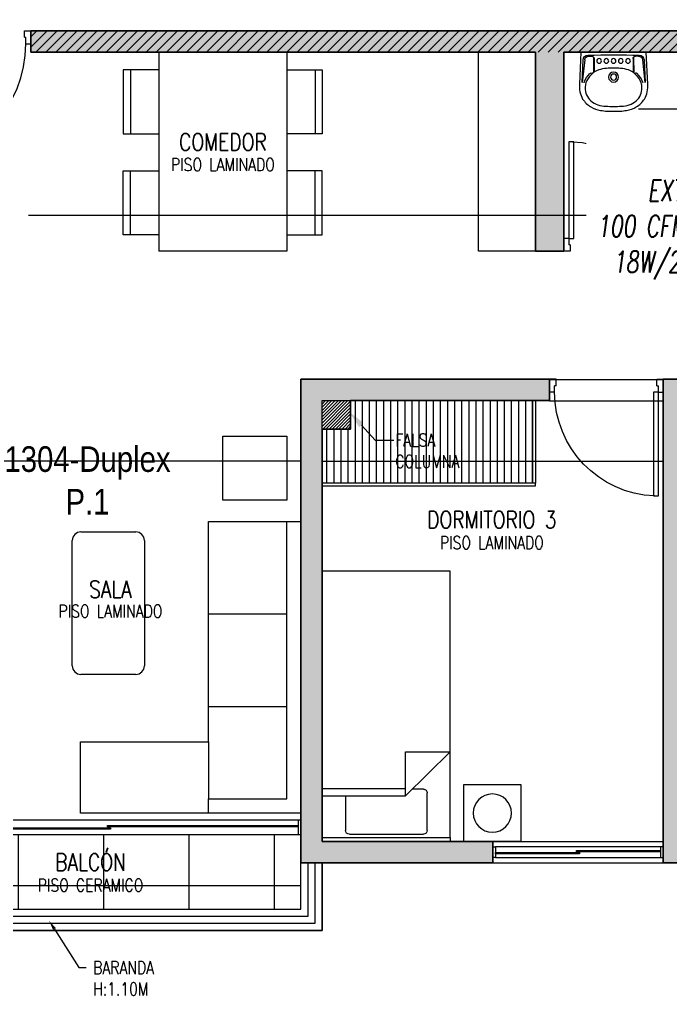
# Model space of a CAD drawing. Header units: millimetres. Extents: x 98 to 155, y -181 to 127.
# Drawn here: x 114.61 to 119.19, y -81.45 to -74.56 of the extents above; entities that cross this region are included whole.
import ezdxf
from ezdxf import colors
from ezdxf.entities.mleader import LeaderData, LeaderLine
from ezdxf.enums import TextEntityAlignment as Align
from ezdxf.math import Vec2, Vec3

# ---------------------------------------------------------------- set-up
doc = ezdxf.new("R2010")
doc.units = ezdxf.units.MM
doc.header["$LTSCALE"] = 15
for name, pattern in [('CENTER', [2, 1.25, -0.25, 0.25, -0.25]), ('HIDDEN2', [0.1875, 0.125, -0.0625]), ('X-REF_DP_Arquitectura$0$HIDDEN', [0.375, 0.25, -0.125])]:
    doc.linetypes.add(name, pattern=pattern)
doc.layers.get('0').update_dxf_attribs({"color": 250})
for name, color, linetype in [('A-BARANDAS', 250, 'Continuous'), ('A-CORTE', 250, 'CENTER'), ('A-HATCH', 250, 'Continuous'), ('A-MOBILIARIO', 250, 'Continuous'), ('A-MURO BAJO', 250, 'Continuous'), ('A-NUMERACIONDEP', 251, 'Continuous'), ('A-PROYECCIONES INT.', 250, 'HIDDEN2'), ('A-SANITARIOS', 250, 'Continuous'), ('A-TEXTO-ACABADO PISO', 250, 'Continuous'), ('A_50_TextoAmbiente', 252, 'Continuous'), ('A_50_TextoIndicaciones', 250, 'Continuous'), ('A_50_Vigas', 250, 'X-REF_DP_Arquitectura$0$HIDDEN'), ('A_60_HatchEstructuras', 250, 'Continuous'), ('DLP_MOBILIARIO FIJO', 250, 'Continuous'), ('L3 Equipos y Ductos', 160, 'Continuous'), ('L6 Linea fina', 141, 'Continuous'), ('MURO CF 60', 250, 'Continuous')]:
    doc.layers.add(name, color=color, linetype=linetype)
doc.layers.add('A-MUROS', color=252, linetype='Continuous', lineweight=30)
doc.layers.add('A_20_Estructuras', color=250, linetype='Continuous', lineweight=18)
doc.styles.add('JNV ING', font='romans.shx', dxfattribs={"width": 0.7, "oblique": 8, "height": 0.15})
doc.styles.add('R80', font='ARIALN.TTF', dxfattribs={"height": 2.03})
doc.styles.add('ROMANS', font='romans.shx', dxfattribs={"width": 0.8})
doc.styles.add('TXT_COTAS', font='romans.shx', dxfattribs={"width": 0.8})

# ---------------------------------------------------------------- blocks, each defined once
blk = doc.blocks.new('EF-P13')
at = {"layer": 'A_60_HatchEstructuras'}
h = blk.add_hatch(color=256, dxfattribs=at)
h.dxf.hatch_style = 1
h.paths.add_polyline_path([(21.525, -4.775), (19.25, -4.775), (19.25, -4.925), (20.9, -4.925), (20.9, -6.175), (18.5, -6.175), (18.5, -4.775), (18.35, -4.775), (18.35, -6.175), (15.45, -6.175), (15.45, -4.775), (15.25, -4.775), (15.25, -6.175), (11.7, -6.175), (11.7, -6.325), (21.1, -6.325), (21.1, -4.925), (21.525, -4.925)])
h.paths.add_polyline_path([(21.7, -7.525), (11.7, -7.525), (11.7, -7.675), (15.25, -7.675), (15.25, -9.075), (15.45, -9.075), (15.45, -7.675), (18.8, -7.675), (18.8, -9.075), (18.95, -9.075), (18.95, -7.675), (21.5, -7.675), (21.5, -8.925), (19.7, -8.925), (19.7, -9.075), (21.7, -9.075)])
h = blk.add_hatch(color=256, dxfattribs=at)
h.dxf.hatch_style = 1
h.paths.add_polyline_path([(18.85, -9.975), (17.1, -9.975), (17.1, -10.125), (18.7, -10.125), (18.7, -13.225), (17.5, -13.225), (17.5, -13.375), (18.85, -13.375)])
h.paths.add_polyline_path([(15.35, -9.975), (13.6, -9.975), (13.6, -13.375), (14.95, -13.375), (14.95, -13.225), (13.75, -13.225), (13.75, -10.125), (15.35, -10.125)])
h.paths.add_polyline_path([(16.3, -9.975), (16.15, -9.975), (16.15, -13.375), (16.3, -13.375)])
at = {"layer": 'A_20_Estructuras'}
for points in [[(21.7, -7.525), (11.7, -7.525), (11.7, -7.675), (15.25, -7.675), (15.25, -9.075), (15.45, -9.075), (15.45, -7.675), (18.8, -7.675), (18.8, -9.075), (18.95, -9.075), (18.95, -7.675), (21.5, -7.675), (21.5, -8.925), (19.7, -8.925), (19.7, -9.075), (21.7, -9.075)], [(15.35, -9.975), (13.6, -9.975), (13.6, -13.375), (14.95, -13.375), (14.95, -13.225), (13.75, -13.225), (13.75, -10.125), (15.35, -10.125)], [(16.3, -9.975), (16.15, -9.975), (16.15, -13.375), (16.3, -13.375)]]:
    blk.add_lwpolyline(points, close=True, dxfattribs=at)
at = {"layer": 'A_50_Vigas'}
for p, q in [((13.6, -10.5501), (10.8, -10.5501)), ((13.75, -10.5501), (16.15, -10.5501)), ((14.95, -13.375), (16.15, -13.375))]:
    blk.add_line(p, q, dxfattribs=at)
for points in [[(15.35, -9.975), (16.15, -9.975)], [(15.35, -10.125), (16.15, -10.125)], [(13.75, -13.375), (13.75, -13.85), (10.8, -13.85)]]:
    blk.add_lwpolyline(points, dxfattribs=at)
blk = doc.blocks.new('_Dot')
at = {"color": 0, "linetype": 'ByBlock', "lineweight": -2}
blk.add_line((-0.5, 0), (-1, 0), dxfattribs=at)
at = {"color": 0, "linetype": 'ByBlock', "const_width": 0.5}
blk.add_lwpolyline([(-0.25, 0, 1), (0.25, 0, 1)], format="xyb", close=True, dxfattribs=at)
blk = doc.blocks.new('Cortes-Elev.')
at = {"layer": 'A-CORTE', "linetype": 'CENTER', "ltscale": 0.5}
blk.add_lwpolyline([(-1.966, 27.2284), (51.8601, 27.2284)], dxfattribs=at)
blk = doc.blocks.new('A$C72FD42DB')
for p, q in [((0.3255, 1.4, 0), (1.2255, 1.4, 0)), ((0.3255, 0), (0.3255, 1.4, 0)), ((1.2255, 0), (1.2255, 1.4, 0)), ((0.3255, 0), (1.2255, 0))]:
    blk.add_line(p, q)
for points in [[(0.3255, 1.285), (0.0755, 1.285), (0.0755, 0.835), (0.3255, 0.835)], [(0.1255, 1.285), (0.1255, 0.835)], [(1.2255, 1.285), (1.4755, 1.285), (1.4755, 0.835), (1.2255, 0.835)], [(1.4255, 1.285), (1.4255, 0.835)], [(0.3255, 0.125), (0.0755, 0.125), (0.0755, 0.575), (0.3255, 0.575)], [(0.1255, 0.125), (0.1255, 0.575)], [(1.2255, 0.125), (1.4755, 0.125), (1.4755, 0.575), (1.2255, 0.575)], [(1.4255, 0.125), (1.4255, 0.575)]]:
    blk.add_lwpolyline(points)
blk = doc.blocks.new('SOFA SEC')
for p, q in [((0, 0.65), (0.1, 0.65)), ((0.1, 0.65), (0.1, 0.1)), ((0.5, 0.65), (0.1, 0.65)), ((0.75, 0.65), (0.75, 0.1)), ((1.4, 0.65), (1.4, 0.1)), ((0.1, 0.1), (2.05, 0.1))]:
    blk.add_line(p, q)
blk.add_lwpolyline([(0.5, 1.55), (0.5, 0.65), (2.05, 0.65), (2.05, 0), (0, 0), (0, 1.55)], close=True)
blk = doc.blocks.new('MESA CENTRO')
for p, q in [((-0.1937, 0), (0.1937, 0)), ((-0.2537, -0.9421), (-0.2537, -0.06)), ((0.2537, -0.06), (0.2537, -0.9421)), ((0.1937, -1.0021), (-0.1937, -1.0021))]:
    blk.add_line(p, q)
for centre, start, end in [((-0.1937, -0.06), 90, 180), ((0.1937, -0.06), 0, 90), ((-0.1937, -0.9421), 180, 270), ((0.1937, -0.9421), 270, 0)]:
    blk.add_arc(centre, 0.06, start, end)
blk = doc.blocks.new('1 PLAZA')
for p, q in [((-0.2592, -0.0513), (0.2619, -0.0513)), ((-0.2859, -0.3221), (-0.2859, -0.0781)), ((0.2887, -0.0781), (0.2887, -0.3415)), ((-0.45, -0.3221), (0.1356, -0.3221)), ((0.45, -0.6318), (0.1356, -0.3221)), ((0.1356, -0.3221), (0.1356, -0.6318)), ((0.1356, -0.371), (-0.45, -0.371)), ((0.2619, -0.3683), (0.1825, -0.3683)), ((0.1356, -0.6318), (0.45, -0.6318))]:
    blk.add_line(p, q)
at = {"extrusion": (4.49068e-08, -3.60286e-08, 1), "elevation": 0}
blk.add_lwpolyline([(-0.45, -0.0287), (0.45, -0.0287), (0.45, 0), (-0.45, 0)], close=True, dxfattribs=at)
blk.add_lwpolyline([(-0.45, -1.9), (-0.45, -0.0287), (0.45, -0.0287), (0.45, -1.9)], close=True)
for centre, start, end in [((-0.2592, -0.0781), 90, 180), ((0.2619, -0.0781), 0, 90), ((0.2619, -0.3415), 270, 0)]:
    blk.add_arc(centre, 0.0267, start, end)
blk = doc.blocks.new('VELADOR')
blk.add_lwpolyline([(0, 0.4), (0, 0), (0.4, 0), (0.4, 0.4)], close=True)
blk.add_circle((0.2, 0.2), 0.1344)
blk = doc.blocks.new('*U144')
for p, q in [((0.01, 0.755), (0.01, 0.8)), ((0.1, 0.765), (0.055, 0.765)), ((0.055, 0.755), (0.055, 0.765)), ((0.1, 0.765), (0.1, 0.8)), ((0.055, 0.755), (0.01, 0.755)), ((0.055, 0.045), (0.01, 0.045)), ((0.01, 0.045), (0.01, 0)), ((0.055, 0.045), (0.055, 0.035)), ((0.1, 0.035), (0.055, 0.035)), ((0.1, 0.035), (0.1, 0))]:
    blk.add_line(p, q)
blk.add_lwpolyline([(0.83, 0.07), (0.83, 0.035), (0.1, 0.035), (0.1, 0.07)], close=True)
at = {"linetype": 'HIDDEN2'}
blk.add_arc((0.0996, 0.034), 0.731, 2.23015, 89.96723, dxfattribs=at)
blk = doc.blocks.new('VP.120')
at = {"layer": 'A-MURO BAJO'}
for p, q in [((0, 0), (1.2, 0)), ((0, -0.15), (1.2, -0.15))]:
    blk.add_line(p, q, dxfattribs=at)
at = {"layer": 'DLP_MOBILIARIO FIJO', "color": 251}
for p, q in [((0.02, -0.0375), (1.18, -0.0375)), ((1.18, -0.1125), (0.02, -0.1125))]:
    blk.add_line(p, q, dxfattribs=at)
at = {"layer": 'DLP_MOBILIARIO FIJO', "color": 6}
for points in [[(0, -0.1125), (0.02, -0.1125), (0.02, -0.0375), (0, -0.0375)], [(1.2, -0.1125), (1.18, -0.1125), (1.18, -0.0375), (1.2, -0.0375)]]:
    blk.add_lwpolyline(points, close=True, dxfattribs=at)
at = {"layer": 'DLP_MOBILIARIO FIJO', "elevation": 0}
for points in [[(0.61, -0.0625), (0.02, -0.0625), (0.02, -0.0725), (0.61, -0.0725)], [(0.59, -0.0875), (1.18, -0.0875), (1.18, -0.0775), (0.59, -0.0775)]]:
    blk.add_lwpolyline(points, close=True, dxfattribs=at)
blk = doc.blocks.new('*U146')
for p, q in [((0.01, 0.705), (0.01, 0.75)), ((0.055, 0.705), (0.01, 0.705)), ((0.1, 0.715), (0.055, 0.715)), ((0.055, 0.705), (0.055, 0.715)), ((0.1, 0.715), (0.1, 0.75)), ((0.055, 0.045), (0.01, 0.045)), ((0.01, 0.045), (0.01, 0)), ((0.055, 0.045), (0.055, 0.035)), ((0.1, 0.035), (0.055, 0.035)), ((0.1, 0.035), (0.1, 0))]:
    blk.add_line(p, q)
blk.add_lwpolyline([(0.78, 0.07), (0.78, 0.035), (0.1, 0.035), (0.1, 0.07)], close=True)
at = {"linetype": 'HIDDEN2'}
blk.add_arc((0.0996, 0.0341), 0.6809, 2.23015, 89.96723, dxfattribs=at)
blk = doc.blocks.new('BOWL-ITALGRIF_VARADERO_01')
for p, q in [((-0.2032, -0.1971), (-0.2208, -0.038)), ((0.2032, -0.1971), (0.2208, -0.038)), ((-0.1404, -0.2077), (-0.1424, -0.1083)), ((-0.1375, -0.205), (-0.1375, -0.1117)), ((0.1375, -0.205), (0.1375, -0.1117)), ((0.1404, -0.2077), (0.1424, -0.1083)), ((-0.1753, -0.222), (-0.1544, -0.222)), ((0.1753, -0.222), (0.1544, -0.222))]:
    blk.add_line(p, q)
for points in [[(-0.0917, 0.1589, -0.02989), (-0.0456, 0.1646, -0.007822), (0.0456, 0.1646, -0.02989), (0.0918, 0.1589, -0.091737), (0.1601, 0.1343, -0.112496), (0.2175, 0.0792, -0.147885), (0.2402, -0.0257), (0.23, -0.25), (-0.23, -0.25), (-0.2402, -0.0257, -0.147885), (-0.2175, 0.0792, -0.112496), (-0.1601, 0.1343, -0.091737)], [(-0.0496, -0.1363, -0.062677), (-0.1048, -0.1249, -0.110639), (-0.1576, -0.091, -0.120976), (-0.195, -0.0344, -0.061198), (-0.2, 0, -0.21707), (-0.1593, 0.092, -0.174983), (-0.0545, 0.1298, -0.010618), (0, 0.131, -0.010618), (0.0545, 0.1298, -0.174983), (0.1593, 0.092, -0.21707), (0.2, 0, -0.061198), (0.195, -0.0344, -0.120976), (0.1576, -0.091, -0.110639), (0.1048, -0.1249, -0.062677), (0.0496, -0.1363, -0.017583), (0, -0.138, -0.017583)]]:
    blk.add_lwpolyline(points, format="xyb", close=True)
for points in [[(-0.2216, -0.0381), (-0.2145, -0.1954, 0.390823), (-0.1807, -0.2288, 0.017524), (0.1807, -0.2288, 0.390823), (0.2145, -0.1954), (0.2216, -0.0381)], [(-0.2072, -0.035, 0.005), (-0.2064, -0.038, 0.121292), (-0.166, -0.0996, 0.007977), (-0.1624, -0.1031)], [(0.2072, -0.035, -0.005), (0.2064, -0.038, -0.121292), (0.166, -0.0996, -0.007977), (0.1624, -0.1031)]]:
    blk.add_lwpolyline(points, format="xyb")
for centre, radius in [((0, -0.075), 0.035), ((0, -0.075), 0.0215), ((-0.1015, -0.1885), 0.0165), ((-0.051, -0.1885), 0.0165), ((0, -0.1885), 0.0165), ((0.051, -0.1885), 0.0165), ((0.1015, -0.1885), 0.0165)]:
    blk.add_circle(centre, radius)
for centre, radius, start, end in [((-0.1583, -0.0987), 0.006, 226.64309, 46.64309), ((-0.1404, -0.1083), 0.002, 54.36186, 181.13739), ((-0.1355, -0.1117), 0.002, 56.71088, 180), ((0.1048, -0.1249), 9.094947017729287e-16, 0, 217.6714), ((0.1355, -0.1117), 0.002, 0, 123.28912), ((0.1404, -0.1083), 0.002, 358.86261, 125.63814), ((0.1583, -0.0987), 0.006, 133.35691, 313.35691), ((-0.1753, -0.194), 0.028, 186.31112, 270), ((-0.1545, -0.205), 0.017, 270, 0), ((0.1545, -0.205), 0.017, 180, 270), ((0.1753, -0.194), 0.028, 270, 353.68888), ((-0.1544, -0.208), 0.014, 270, 1.13739), ((0.1544, -0.208), 0.014, 178.86261, 270)]:
    blk.add_arc(centre, radius, start, end)
blk = doc.blocks.new('*U145')
for p, q in [((0.01, 0.855), (0.01, 0.9)), ((0.1, 0.865), (0.1, 0.9)), ((0.055, 0.855), (0.01, 0.855)), ((0.1, 0.865), (0.055, 0.865)), ((0.055, 0.855), (0.055, 0.865)), ((0.055, 0.045), (0.01, 0.045)), ((0.01, 0.045), (0.01, 0)), ((0.055, 0.045), (0.055, 0.035)), ((0.1, 0.035), (0.055, 0.035)), ((0.1, 0.035), (0.1, 0))]:
    blk.add_line(p, q)
blk.add_lwpolyline([(0.93, 0.07), (0.93, 0.035), (0.1, 0.035), (0.1, 0.07)], close=True)
at = {"linetype": 'HIDDEN2'}
blk.add_arc((0.0995, 0.0339), 0.8311, 2.23015, 89.96723, dxfattribs=at)
blk = doc.blocks.new('DPTO 75_D11')
at = {"layer": 'A-HATCH'}
h = blk.add_hatch(dxfattribs=at)
h.set_pattern_fill('ANSI31', color=256, scale=0.005, angle=180)
h.set_pattern_definition([(225, (-40.7297, 30.32208), (0.01122532, -0.01122532), [])])
h.paths.add_polyline_path([(2.95, -2.8), (3.15, -2.8), (3.15, -2.6), (2.95, -2.6)])
h = blk.add_hatch(dxfattribs=at)
h.set_pattern_fill('_USER', color=256, scale=0.6, double=1, pattern_type=0)
h.set_pattern_definition([(0, (-6e-06, -5.65), (0, 0.6), []), (90, (-6e-06, -5.65), (-0.6, 4e-17), [])])
h.paths.add_polyline_path([(0, -6.175), (0, -5.65), (2.8, -5.65), (2.8, -6.175)])
at = {"layer": 'DLP_MOBILIARIO FIJO'}
h = blk.add_hatch(dxfattribs=at)
h.set_pattern_fill('_USER', color=256, scale=0.05, angle=450, pattern_type=0)
h.set_pattern_definition([(90, (-36.53, -24.655036), (-0.05, 2e-17), [])])
h.paths.add_polyline_path([(2.95, -3.18), (2.95, -2.8), (3.15, -2.8), (3.15, -2.6), (4.43, -2.6), (4.43, -3.18)])
at = {"layer": 'A-BARANDAS'}
for points in [[(0, -6.225), (2.85, -6.225), (2.85, -5.85)], [(0, -6.275), (2.9, -6.275), (2.9, -5.85)]]:
    blk.add_lwpolyline(points, dxfattribs=at)
at = {"layer": 'A-MOBILIARIO', "elevation": 0}
blk.add_lwpolyline([(2.25, -3.3), (2.25, -2.85), (2.7, -2.85), (2.7, -3.3)], close=True, dxfattribs=at)
at = {"layer": 'A-MURO BAJO'}
for p, q in [((2.78, -5.55, 0), (0.02, -5.55, 0)), ((0.02, -5.65, 0), (2.78, -5.65, 0)), ((2.95, -6.325, 0), (2.95, -5.85, 0))]:
    blk.add_line(p, q, dxfattribs=at)
at = {"layer": 'A-MURO BAJO', "elevation": 0}
blk.add_lwpolyline([(4.45, -1.55), (4.05, -1.55), (4.05, -0.15), (4.45, -0.15)], close=True, dxfattribs=at)
at = {"layer": 'A-MURO BAJO'}
blk.add_lwpolyline([(0, -6.175), (2.8, -6.175), (2.8, -5.85)], dxfattribs=at)
at = {"layer": 'A-MURO BAJO', "elevation": 0}
blk.add_lwpolyline([(0, -6.325), (2.95, -6.325)], dxfattribs=at)
at = {"layer": 'A-MUROS'}
for p, q in [((10.8662, 0), (0.9, 0)), ((0.9, -0.15), (0.9, 0)), ((4.45, -0.15), (0.9, -0.15)), ((4.45, -1.55), (4.45, -0.15)), ((7.05, -0.15), (4.65, -0.15)), ((4.65, -1.55), (4.65, -0.15)), ((4.65, -1.55), (4.45, -1.55)), ((2.8, -5.85), (2.8, -2.45)), ((2.8, -2.45), (4.55, -2.45)), ((4.55, -2.6), (4.55, -2.45)), ((5.35, -5.85), (5.35, -2.45)), ((5.35, -2.45), (5.5, -2.45)), ((3.15, -2.6), (4.55, -2.6)), ((3.15, -2.6), (3.15, -2.8)), ((2.95, -5.7), (2.95, -2.8)), ((3.15, -2.8), (2.95, -2.8)), ((2.95, -5.7), (4.15, -5.7)), ((4.15, -5.85), (4.15, -5.7)), ((2.8, -5.85), (4.15, -5.85)), ((5.35, -5.85), (5.5, -5.85))]:
    blk.add_line(p, q, dxfattribs=at)
at = {"layer": 'A-PROYECCIONES INT.'}
blk.add_line((7.05, -0.55), (4.65, -0.55), dxfattribs=at)
at = {"layer": 'DLP_MOBILIARIO FIJO'}
blk.add_lwpolyline([(2.95, -2.6), (4.43, -2.6), (4.43, -3.18), (2.95, -3.18)], close=True, dxfattribs=at)
at = {"layer": 'DLP_MOBILIARIO FIJO', "elevation": 0}
for points in [[(4.43, -2.6), (4.45, -2.6), (4.45, -3.18), (4.43, -3.18)], [(4.45, -3.2), (4.45, -3.18), (2.95, -3.18), (2.95, -3.2)], [(2.8, -5.55), (2.78, -5.55), (2.78, -5.65), (2.8, -5.65)], [(1.46, -5.6125), (0.02, -5.6125), (0.02, -5.6025), (1.46, -5.6025)], [(1.44, -5.5875), (2.78, -5.5875), (2.78, -5.5975), (1.44, -5.5975)]]:
    blk.add_lwpolyline(points, close=True, dxfattribs=at)
at = {"xscale": -1, "rotation": 180}
blk.add_blockref('VP.120', (4.15, -5.85, 0), dxfattribs=at)
at = {"layer": 'A-MOBILIARIO'}
for name, p, rotation in [('*U145', (0, 0.01, 0), 270), ('A$C72FD42DB', (3.0255, -0.15, 0), 180), ('SOFA SEC', (2.8, -5.5, 0), 89.99956714789808), ('MESA CENTRO', (1.4447, -3.5229, 0), 359.9999774208889)]:
    blk.add_blockref(name, p, dxfattribs=dict(at, rotation=rotation))
for name, p, xscale, rotation in [('*U146', (4.65, -1.56, 0), -1.000000000000004, 270), ('*U144', (5.35, -2.44, 0), -1.000000000000009, 90)]:
    blk.add_blockref(name, p, dxfattribs=dict(at, xscale=xscale, rotation=rotation))
at = {"layer": 'A-MOBILIARIO', "extrusion": (4.49068e-08, 3.60286e-08, -1), "zscale": -1.000000000000027, "rotation": 180}
for name, p in [('1 PLAZA', (-3.4, -5.7, 0)), ('VELADOR', (-3.9471, -5.3, 0))]:
    blk.add_blockref(name, p, dxfattribs=at)
at = {"layer": 'A-SANITARIOS', "xscale": -1, "rotation": 180}
blk.add_blockref('BOWL-ITALGRIF_VARADERO_01', (5, -0.4, 0), dxfattribs=at)
blk = doc.blocks.new('A$C420c8afe')
at = {"layer": 'L6 Linea fina'}
ml = blk.add_multileader_mtext('Standard', dxfattribs=at)
ml.set_content('{\\LEA-01}\\PEXTRACTOR AXIAL\\P100 CFM Y 0.05" C.A.\\P18W/220V/1F/60Hz', color=12, style='JNV ING')
ml.set_leader_properties(color=256, linetype='ByLayer', lineweight=-1)
ml.build(insert=Vec2(0, 0))
ml.multileader.update_dxf_attribs({"dogleg_length": 0.05, "arrow_head_size": 0.15})
ctx = ml.context
ctx.base_point, ctx.char_height, ctx.arrow_head_size, ctx.landing_gap_size, ctx.plane_origin = Vec3(12.5142, -2.4729, 0), 0.15, 0.15, 0.07, Vec3(14.9213, -3.0754, 0)
ctx.text_align_type = 2
notes = []
notes.append((ctx, [(0, (1, 1, 0), (14.4781, -2.4729, 0), (-1, 0), 0.05, [(0, [(14.9246, -2.2591, 0)], 0, [])])]))
ctx.mtext.insert, ctx.mtext.alignment, ctx.mtext.flow_direction = Vec3(14.3581, -2.3729, 0), 3, 5
ctx.mtext.has_bg_fill, ctx.mtext.bg_color, ctx.mtext.bg_scale_factor, ctx.mtext.bg_transparency, ctx.mtext.use_window_bg_color = 1, -1027028792, 1.5, 0, 1
for ctx, leaders in notes:
    for number, flags, end, landing, length, lines in leaders:
        leader = LeaderData()
        leader.index, (leader.has_last_leader_line, leader.has_dogleg_vector, leader.attachment_direction) = number, flags
        leader.last_leader_point, leader.dogleg_vector, leader.dogleg_length = Vec3(end), Vec3(landing), length
        for number, points, colour, breaks in lines:
            line = LeaderLine()
            line.index, line.vertices, line.color, line.breaks = number, Vec3.list(points), colors.encode_raw_color(colour), breaks
            leader.lines.append(line)
        ctx.leaders.append(leader)

msp = doc.modelspace()

# ---------------------------------------------------------------- hatches: boundary and pattern name
at = {"layer": 'MURO CF 60'}
h = msp.add_hatch(dxfattribs=at)
h.set_pattern_fill('_USER', color=256, scale=0.05, angle=45, pattern_type=0)
h.set_pattern_definition([(45, (128.667074, -24.63999), (-0.03535534, 0.03535534), [])])
h.paths.add_polyline_path([(114.6871, -74.6397), (121.7871, -74.6397), (121.7871, -74.7897), (114.6871, -74.7897)])

# ---------------------------------------------------------------- block references
msp.add_blockref('EF-P13', (102.9871, -67.115))
at = {"layer": 'A-CORTE'}
msp.add_blockref('Cortes-Elev.', (101.6371, -103.1647), dxfattribs=at)

# ---------------------------------------------------------------- texts
at = {"layer": 'A-TEXTO-ACABADO PISO', "char_height": 0.09, "attachment_point": 2, "rotation": 0.00002, "style": 'ROMANS'}
for s, width, insert in [('PISO LAMINADO', 1.20225, (116.0383, -75.5349)), ('PISO CERAMICO', 1.20225, (119.4311, -75.8741)), ('PISO LAMINADO', 1.20225, (117.9309, -78.1935)), ('PISO LAMINADO', 1.034523, (115.247, -78.675, 0))]:
    msp.add_mtext_dynamic_manual_height_columns(s, width=width, gutter_width=12.5, heights=[0], dxfattribs=dict(at, insert=insert))
at = {"layer": 'A-TEXTO-ACABADO PISO', "insert": (115.1068, -80.6017), "char_height": 0.09, "attachment_point": 2, "style": 'ROMANS'}
msp.add_mtext_dynamic_manual_height_columns('PISO CERAMICO', width=1.20225, gutter_width=12.5, heights=[0], dxfattribs=at)
at = {"layer": 'A_50_TextoAmbiente', "style": 'ROMANS', "width": 0.8}
for s, p in [('COMEDOR', (116.0383, -75.4813)), ('DORMITORIO 3', (117.9306, -78.1366)), ('SALA', (115.247, -78.6261, 0)), ('BALCÓN', (115.1071, -80.5449, 0))]:
    msp.add_text(s, height=0.12, dxfattribs=at).set_placement(p, align=Align.CENTER)

# ---------------------------------------------------------------- leaders
at = {"layer": 'A-NUMERACIONDEP'}
ml = msp.add_multileader_mtext('Standard', dxfattribs=at)
ml.set_content('1304-Duplex P.1', color=256, style='R80')
ml.set_leader_properties(color=256)
ml.set_arrow_properties(name='DOT')
ml.build(insert=Vec2(0, 0))
ml.multileader.update_dxf_attribs({"leader_type": 0, "has_text_frame": 1, "text_left_attachment_type": 2, "text_right_attachment_type": 2, "dogleg_length": 0.36, "arrow_head_size": 0.06, "scale": 0.06})
ctx = ml.context
ctx.base_point, ctx.scale, ctx.char_height, ctx.arrow_head_size, ctx.landing_gap_size, ctx.plane_origin = Vec3(114.2878, -77.676), 0.06, 0.18, 0.06, 0.06, Vec3(116.0509, -77.6804)
ctx.left_attachment, ctx.right_attachment, ctx.text_align_type = 2, 2, 1
notes = []
notes.append((ctx, [(0, (1, 1, 0), (114.1961, -77.676), (1, 0), 0.0917, [(0, [(113.9096, -77.3271)], 0, [])])]))
ctx.mtext.insert, ctx.mtext.rotation, ctx.mtext.width, ctx.mtext.alignment, ctx.mtext.flow_direction = Vec3(115.0856, -77.5606), 6.283185, 1.489888, 2, 5
at = {"layer": 'A_50_TextoIndicaciones'}
ml = msp.add_multileader_mtext('Standard', dxfattribs=at)
ml.set_content('FALSA COLUMNA', color=256, style='ROMANS')
ml.set_leader_properties(color=7)
ml.build(insert=Vec2(0, 0))
ml.multileader.update_dxf_attribs({"dogleg_length": 1.3073, "arrow_head_size": 0.13, "scale": 0.1})
ctx = ml.context
ctx.base_point, ctx.scale, ctx.char_height, ctx.arrow_head_size, ctx.landing_gap_size, ctx.plane_origin = Vec3(117.2412, -77.5172), 0.1, 0.09, 0.13, 0.01, Vec3(117.0267, -78.5005)
notes.append((ctx, [(0, (1, 1, 0), (117.1105, -77.5172), (1, 0), 0.1307, [(0, [(116.9244, -77.3162)], 0, [])])]))
ctx.mtext.insert, ctx.mtext.width, ctx.mtext.defined_height, ctx.mtext.flow_direction = Vec3(117.2512, -77.4722), 0.532149, 0.5349, 5
ml = msp.add_multileader_mtext('Standard', dxfattribs=at)
ml.set_content('\\pxsm1;BARANDA \\P\\pt16;H:1.10M', color=256, style='TXT_COTAS')
ml.set_leader_properties(color=256)
ml.build(insert=Vec2(0, 0))
ml.multileader.update_dxf_attribs({"dogleg_length": 0.05, "arrow_head_size": 0.07})
ctx = ml.context
ctx.base_point, ctx.char_height, ctx.arrow_head_size, ctx.landing_gap_size, ctx.plane_origin = Vec3(115.075, -81.2263), 0.09, 0.07, 0.05, Vec3(114.6653, -80.8092)
notes.append((ctx, [(0, (1, 1, 0), (115.025, -81.2263), (1, 0), 0.05, [(0, [(114.8152, -80.8959)], 0, [])])]))
ctx.mtext.insert, ctx.mtext.width, ctx.mtext.defined_height, ctx.mtext.flow_direction = Vec3(115.125, -81.1813), 1.102183, 0.8046, 5
for ctx, leaders in notes:
    for number, flags, end, landing, length, lines in leaders:
        leader = LeaderData()
        leader.index, (leader.has_last_leader_line, leader.has_dogleg_vector, leader.attachment_direction) = number, flags
        leader.last_leader_point, leader.dogleg_vector, leader.dogleg_length = Vec3(end), Vec3(landing), length
        for number, points, colour, breaks in lines:
            line = LeaderLine()
            line.index, line.vertices, line.color, line.breaks = number, Vec3.list(points), colors.encode_raw_color(colour), breaks
            leader.lines.append(line)
        ctx.leaders.append(leader)

# ---------------------------------------------------------------- next in the draw order: block references
msp.add_blockref('DPTO 75_D11', (113.7871, -74.6397))

# ---------------------------------------------------------------- next in the draw order: block references
at = {"layer": 'L3 Equipos y Ductos'}
msp.add_blockref('A$C420c8afe', (105.8871, -73.065), dxfattribs=at)

doc.saveas('drawing.dxf')
